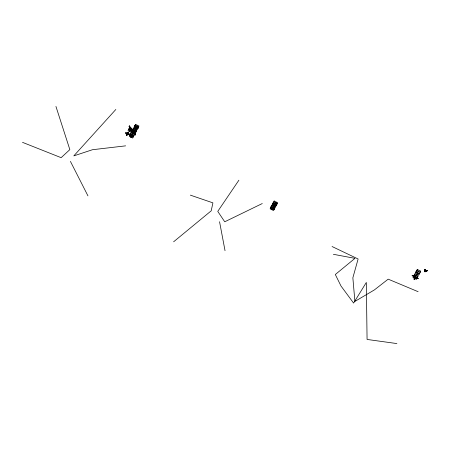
<?xml version="1.0" encoding="UTF-8"?>
<svg xmlns="http://www.w3.org/2000/svg" width="450" height="450" viewBox="0 0 450 450"><rect width="100%" height="100%" fill="white"/><g stroke="black" fill="none" stroke-linecap="round" stroke-linejoin="round"><path stroke-width="0.67" d="M424.721 270.382C423.534 272.998 426.594 271.53 427.5 270.546M424.716 270.743L424.654 271.052M126.776 134.854C124.217 131.344 127.328 133.633 126.619 135.141L126.945 135.298L128.554 132.244L128.233 132.092L127.446 133.239L127.215 133.661L127.541 133.813L127.941 133.386L127.215 133.661M126.968 134.505L126 132.598L126.968 134.505L128.233 132.092M129.172 126.225L133.166 132.739L129.105 126.422L129.358 125.876L133.358 132.39L129.358 125.876M126.619 135.141L126.838 134.657M126.945 135.298L127.941 133.386M127.541 133.813L128.166 132.964L129.431 134.241L127.839 132.812M128.121 133.127L128.554 132.244M131.124 128.531L131.451 128.683M127.935 133.476L129.178 134.786L127.997 133.279M135.382 134.972L131.169 129.127L135.382 134.972L135.636 134.426L131.355 128.779L135.636 134.426M130.162 134.589L131.344 136.102L130.162 134.589C129.156 135.922 133.194 137.672 129.971 134.938L133.436 136.603M134.618 125.994L135.394 128.638L134.764 125.724L135.647 128.093L134.764 125.724M131.175 137.093L132.66 134.432L132.396 134.083L130.787 137.132L131.175 137.093L132.722 134.235M134.331 131.271L133.605 131.546L133.836 131.124L134.331 131.271L133.335 133.183L134.949 130.134L134.623 129.977L133.358 132.39M134.511 131.012L135.759 132.322L134.511 131.012L134.949 130.134M135.624 128.88L137.171 126.028L136.851 125.871L135.236 128.925L135.624 128.88L136.553 127.17L135.832 127.44L136.553 127.17M136.738 126.906L137.964 128.261L136.738 126.906L137.171 126.028M270.647 207.681L272.576 208.901L270.647 207.681L270.9 207.146L272.767 208.553L270.9 207.146M272.841 203.636L274.77 204.857L272.841 203.636L273.094 203.102L274.961 204.508L273.094 203.102M273.279 206.578C269.707 214.279 273.021 205.414 273.544 206.916M272.205 209.588L272.531 209.739L272.205 209.588L273.814 206.55L274.078 206.888L273.814 206.55M273.234 207.416L274.421 208.912L273.234 207.416L272.498 207.714L272.273 208.136L272.593 208.288L272.987 207.877L272.273 208.136M274.298 204.705L273.87 205.571L274.298 204.705L273.049 203.394L274.236 204.891M274.489 204.356C271.524 200.526 274.528 206.415 274.854 203.676L275.181 203.833L274.191 205.729L273.926 205.391M274.399 205.543L274.725 205.695L274.399 205.543L274.826 204.677M275.738 202.871L275.473 202.534L274.427 204.542M275.237 203.726L276.424 205.217L275.237 203.726L275.799 202.691M276.007 202.506L276.272 202.843L276.007 202.506L274.961 204.508M276.328 202.663L275.709 203.878L276.165 205.605L276.677 204.688L275.366 203.558L276.677 204.688M273.971 209.644L273.577 207.737L273.971 209.644L274.483 208.732M276.165 205.605L275.771 203.692M131.164 128.076L129.949 130.703L128.7 129.386L130.354 130.624L131.484 128.233L131.164 128.076L130.258 130.05L130.584 130.202M129.105 126.422L129.296 126.073M125.747 133.144L126 132.598M127.029 134.308L127.614 133.228M131.192 128.334C129.263 131.017 129.195 133.318 131.169 129.127M131.259 128.655L131.484 128.233M131.293 128.97L131.513 128.492M129.178 134.786L129.431 134.241M131.456 132.283L133.003 129.431M131.608 135.231L131.934 135.388C132.368 133.841 135.287 138.921 132.351 134.921L131.608 135.231L131.383 135.653L132.103 135.377L131.704 135.804L129.96 134.657M135.832 127.44L136.457 126.591L136.783 126.748L136.159 127.597M133.234 132.547L133.014 133.026L133.397 132.986M130.95 137.211L132.497 134.353M133.172 133.104L134.719 130.252M275.389 203.648L274.461 204.092L275.473 202.534M272.593 208.288L273.426 207.27L273.746 207.428L273.127 208.26L272.801 208.102L273.026 207.686L273.521 207.844L273.127 208.26M274.028 205.65L275.574 202.798M275.22 203.642L274.995 204.064L275.316 204.216L275.709 203.799L275.22 203.642L275.94 203.383L275.316 204.216M273.606 206.736L271.997 209.773L271.733 209.436M272.531 209.739L274.14 206.702M274.725 205.695L275.709 203.799M415.957 276.081L416.554 274.978M414.006 279.709L416.728 274.776M417.111 274.089L418.657 271.238M414.141 279.658L414.951 278.162M238.894 180.208L217.761 211.382L224.73 221.794L262.271 203.546M115.841 109.462L73.806 155.886L92.481 149.721L125.623 145.851M133.836 131.124L134.556 130.854L134.156 131.282M133.605 131.546L134.004 131.119M274.461 204.092L274.854 203.676M272.801 208.102L273.195 207.692M173.61 241.802L211.208 210.819L212.912 202.86L190.356 195.131M427.191 270.709L427.455 270.523C426.673 271.238 424.08 272.211 424.862 270.186A10.333 8.741 18.1 0 0 424.929 269.314L424.868 269.601A12.476 10.558 18.1 0 1 424.749 270.562C423.906 272.672 426.881 271.282 427.365 270.478M427.32 270.456L425.661 270.979A1.215 1.024 18.1 0 1 425.205 270.855L425.002 270.067A12.319 10.423 18.1 0 0 425.025 269.359A9.714 8.218 18.1 0 1 425.098 269.977L425.289 270.546A2.503 2.115 18.1 0 0 425.509 270.647L425.683 270.709A1.406 1.193 18.1 0 0 426.229 270.776L427.269 270.433M427.162 270.619L425.222 271.181L424.924 270.129A12.386 10.479 18.1 0 0 424.98 269.336M415.89 276.137L413.781 276.283L412.425 275.653M416.166 271.839L418.371 271.766M417.397 273.561L419.603 273.482M413.741 276.322L415.946 276.244M418.326 278.477L417.178 277.931L415.136 277.948M414.968 278.038L417.173 277.965M417.144 278.016L418.331 278.561M132.362 130.612L134.432 130.781M130.134 134.719L132.21 134.882M273.218 203.158L275.293 203.327M396.894 343.575L367.071 339.441L366.328 282.448L353.604 303.081L341.004 286.026L335.312 274.517L354.966 258.356L333.388 254.301M413.713 276.216L412.611 275.692M22.5 142.346L61.144 157.674L69.846 149.619L55.935 106.425M418.112 291.69L388.181 279.157L374.411 289.901L354.904 301.421L352.862 277.802L358.116 258.986L332.061 246.521M136.058 127.018L136.384 127.176M128.171 132.289L128.492 132.441M275.085 203.259L275.406 203.411L274.691 203.67M127.446 133.239L127.766 133.397M273.088 203.4L274.23 203.951M275.377 204.497L276.519 205.042M126.686 134.944L127.007 135.101M272.498 207.714L272.824 207.872M412.256 275.271L413.741 275.985M412.009 275.619L413.64 276.396L415.693 276.384M416.126 271.536L417.887 272.661M413.696 276.013L415.457 277.144M273.043 203.096L274.804 204.221M132.188 130.551L133.948 131.676M136.614 127.058L137.818 128.531L136.547 127.254M274.236 209.261L273.049 207.765L274.162 209.295L273.769 207.388L274.219 209.115M134.387 131.164L135.568 132.671L134.325 131.361M70.414 161.381L87.947 195.868M219.555 221.726L225.034 250.689M424.839 269.274A11.633 9.844 18.1 0 1 424.721 270.382M128.953 128.841L130.14 130.354L128.953 128.841M132.159 135.27L133.346 136.778L132.159 135.27M270.861 207.439L272.048 208.935L270.861 207.439M271.046 207.09L272.233 208.586L271.046 207.09M275.957 203.344L276.356 205.251L275.957 203.344M129.572 127.789L128.025 130.641L134.893 133.926L136.44 131.074L129.572 127.789M131.096 132.57L129.549 135.422L132.981 137.064L134.528 134.213L131.096 132.57M133.318 128.464L131.771 131.316L135.208 132.958L136.755 130.106L133.318 128.464M135.546 124.358L133.999 127.209L137.43 128.852L138.983 126L135.546 124.358M130.776 133.532L129.229 136.389L132.666 138.032L134.213 135.174L130.776 133.532M135.231 125.325L133.684 128.177L137.115 129.819L138.662 126.968L135.231 125.325M271.986 205.048L270.439 207.906L273.87 209.548L275.417 206.691L271.986 205.048M274.174 201.009L272.627 203.861L276.064 205.504L277.611 202.652L274.174 201.009M271.665 206.016L270.118 208.873L273.555 210.516L275.102 207.658L271.665 206.016M273.859 201.977L272.312 204.829L275.749 206.471L277.296 203.619L273.859 201.977M414.827 273.926L413.28 276.778L416.717 278.421L418.264 275.569L414.827 273.926M417.257 269.449L415.71 272.301L419.141 273.943L420.694 271.091L417.257 269.449M414.512 274.894L412.965 277.746L416.402 279.388L417.949 276.536L414.512 274.894M416.942 270.416L415.395 273.268L418.826 274.911L420.373 272.059L416.942 270.416"/></g></svg>
